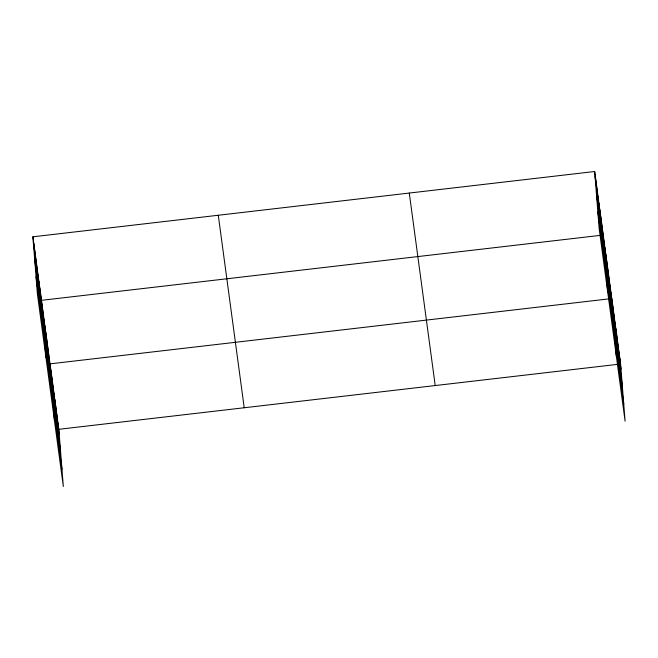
<?xml version="1.0" encoding="UTF-8"?>
<svg xmlns="http://www.w3.org/2000/svg" width="658" height="658" viewBox="0 0 658 658"><rect width="100%" height="100%" fill="white"/><g stroke="black" fill="none" stroke-linecap="round" stroke-linejoin="round"><path stroke-width="0.99" d="M32.9 236.806L58.833 429.304L63.333 486.492L37.399 293.994L32.9 236.806L594.668 171.508L620.601 364.006L625.1 421.194L599.167 228.696L594.668 171.508M600.326 235.367L41.462 300.328L45.961 357.516M608.889 298.888L50.016 363.858L54.515 421.046M58.833 429.304L617.706 364.343M595.079 176.731L621.012 369.228M596.428 193.88L622.361 386.378M597.818 211.547L623.751 404.045M409.284 193.049L435.218 385.555M218.283 215.256L244.217 407.754M33.311 242.029L59.245 434.535M34.66 259.178L60.594 451.676M36.05 276.845L61.984 469.351M619.795 358.059L620.206 363.282M618.997 352.104L619.408 357.335M618.191 346.157L618.602 351.38M617.393 340.202L617.804 345.434M616.587 334.256L616.998 339.479M615.789 328.309L616.201 333.532M614.991 322.354L615.403 327.585M614.185 316.408L614.597 321.63M613.388 310.453L613.799 315.684M612.582 304.506L612.993 309.729M611.784 298.559L616.283 355.748M610.928 292.201L611.34 297.432M610.073 285.852L610.484 291.075M609.218 279.494L609.629 284.725M608.354 273.144L608.765 278.367M607.499 266.794L607.91 272.017M606.643 260.436L607.054 265.668M605.788 254.087L606.199 259.31M604.932 247.737L605.344 252.96M604.077 241.379L604.488 246.61M603.221 235.029L607.721 292.218M602.366 228.68L602.777 233.903M601.511 222.322L601.922 227.553M600.655 215.972L601.067 221.195M599.8 209.622L600.211 214.845M598.945 203.264L599.356 208.496M598.089 196.915L598.5 202.138M597.234 190.565L597.645 195.788M596.378 184.207L596.79 189.438M595.523 177.857L595.934 183.08M58.036 423.357L58.447 428.58M57.23 417.402L57.641 422.633M56.432 411.456L56.843 416.679M55.626 405.509L56.037 410.732M54.828 399.554L55.239 404.777M54.022 393.607L54.433 398.83M53.224 387.652L53.635 392.884M52.418 381.706L52.829 386.929M51.62 375.751L52.031 380.982M50.822 369.804L51.234 375.027M49.161 357.5L49.572 362.731M48.305 351.15L48.717 356.373M47.45 344.8L47.861 350.023M46.595 338.442L47.006 343.673M45.739 332.093L46.15 337.315M44.884 325.743L45.295 330.966M44.028 319.385L44.44 324.616M43.173 313.035L43.584 318.258M42.318 306.677L42.729 311.908M40.599 293.978L41.01 299.201M39.743 287.62L40.154 292.851M38.888 281.27L39.299 286.493M38.032 274.921L38.444 280.144M37.177 268.563L37.588 273.794M36.322 262.213L36.733 267.436M35.466 255.863L35.877 261.086M34.611 249.505L35.022 254.736M33.755 243.156L34.167 248.379"/></g></svg>
